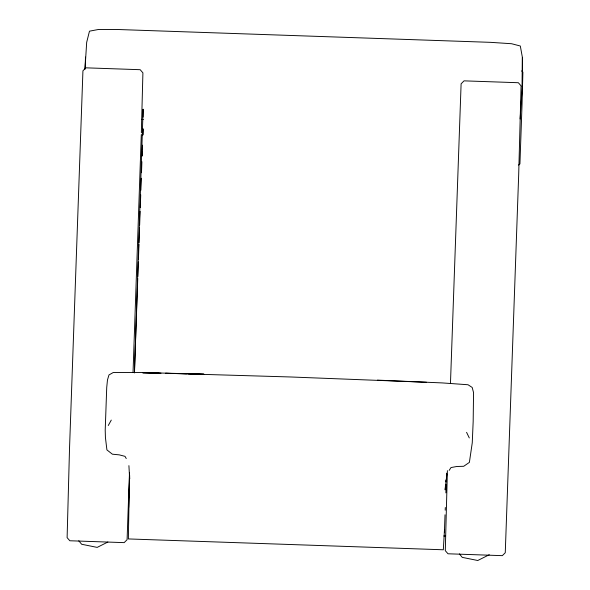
<?xml version="1.0" encoding="UTF-8"?>
<svg xmlns="http://www.w3.org/2000/svg" width="590" height="590" viewBox="0 0 590 590"><rect width="100%" height="100%" fill="white"/><g stroke="black" fill="none" stroke-linecap="round" stroke-linejoin="round"><path stroke-width="0.89" d="M84.99 69.015L86.678 42.34L89.474 31.174L98.353 29.5L119.313 29.559L490.666 42.347L511.582 43.726L520.321 46.013L522.371 57.341L522.253 86.826L520.115 118.974M522.253 86.826L522.371 57.341M143.046 117.093L143.112 109.202L134.483 372.939M129.498 474.618L128.355 538.936L443.326 549.777L444.499 529.687M446.453 474.898L446.49 473.121M141.298 134.52L133.045 372.224M141.342 132.684L142.905 72.865L140.184 69.701L85.867 67.828L82.932 70.8L69.517 448.643L67.112 537.645L69.841 540.757L124.158 542.63L127.086 539.71L129.49 472.538M142.389 155.576L142.485 151.969M142.935 134.845L143.075 129.439M128.664 507.54L129.498 481.086M447.397 470.65L445.288 550.669L448.017 553.781L502.333 555.655L505.261 552.734L518.691 174.493L521.081 85.889L518.359 82.725L464.042 80.852L461.107 83.824L450.465 383.441M444.395 532.387L445.022 514.782M85.078 68.949L85.498 57.083M134.431 372.209L137.758 278.443M137.817 276.607L138.34 261.901M138.436 259.143L138.96 244.43M139.026 242.593L139.55 227.888M139.646 225.129L140.132 211.338M140.265 207.665L140.722 194.796M140.885 190.201L141.305 178.246M141.504 172.73L141.895 161.704M142.087 156.188L142.478 145.155M142.839 135.044L143.068 128.613M445.199 510.217L445.31 507.489M445.878 492.893L446.202 484.685M445.546 484.493L445.155 489.855L446.896 473.925M445.745 481.809L445.878 480.024M108.272 425.508L111.281 420.095M449.174 470.392L450.996 467.568L456.808 466.483L463.711 466.284L469.382 462.383L472.258 442.802L473.173 421.489L473.556 392.579L472.17 387.431L468.01 384.746L442.367 382.925L377.43 380.122M518.603 165.075L519.93 163.902L522.032 104.592L522.888 72.15L521.641 70.889M107.874 542.033L97.173 547.395L81.656 544.26L78.78 540.779M489.287 554.725L477.767 560.5L462.25 557.366L459.374 553.892M160.989 373.175L142.728 372.821L159.16 373.182M165.554 373.264L290.73 376.981L426.526 382.276M165.547 373.322L186.543 373.772M188.365 373.817L203.882 374.149L138.893 372.474L113.214 372.533L108.98 374.93L107.469 379.975L106.724 387.483L105.212 430.162L105.426 437.566L106.915 449.904L112.373 454.189L119.254 454.861L124.999 456.343L126.253 458.555M443.746 535.978L445.583 536.045M141.615 119.335L143.385 119.49M466.572 432.33L469.293 437.942M128.908 465.643L129.66 478.992L129.653 475.407"/></g></svg>
